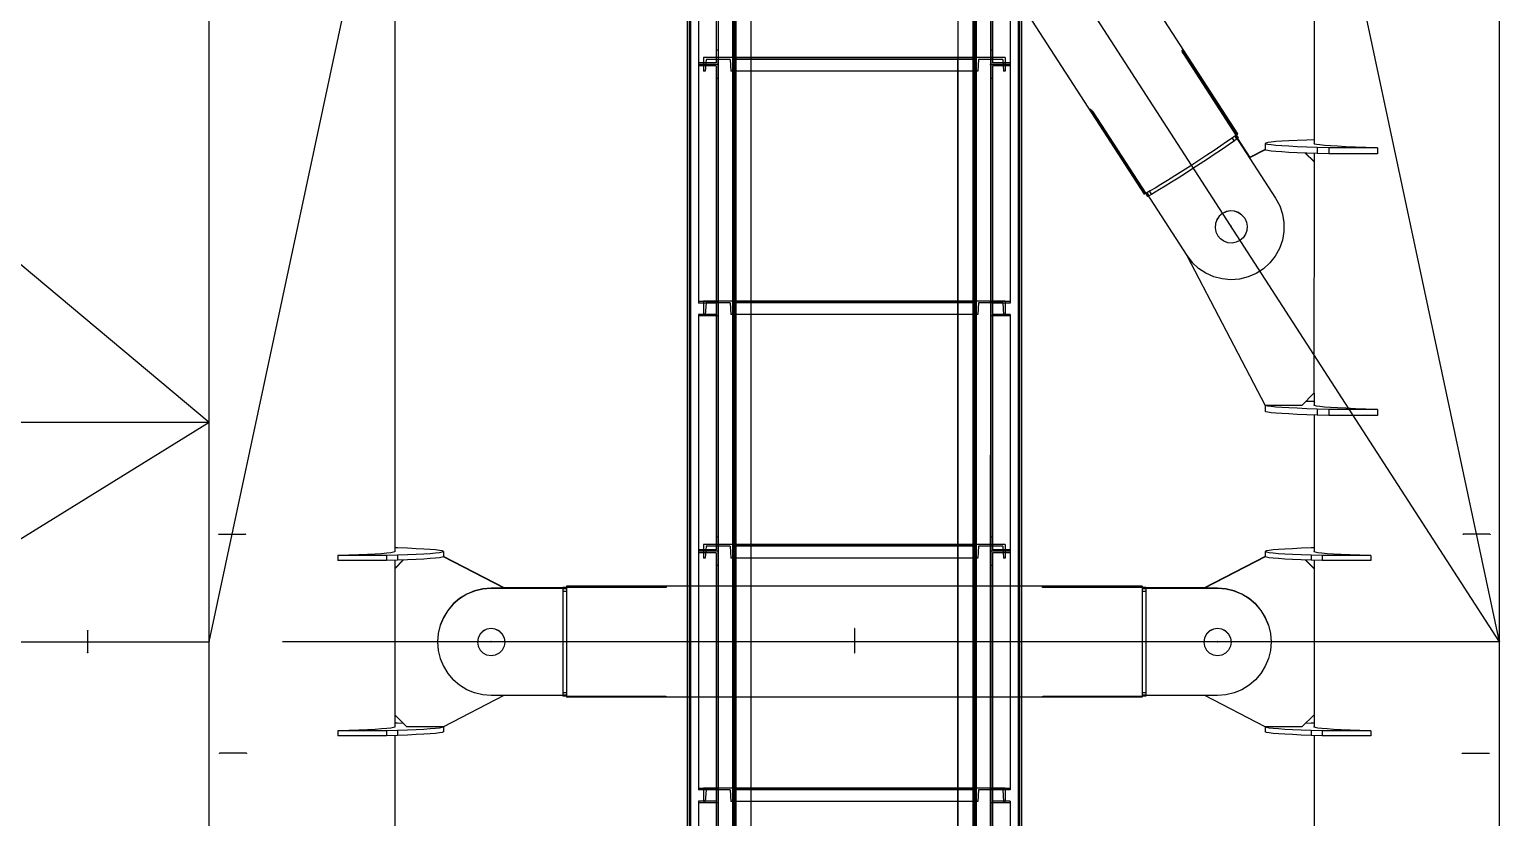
# Model space of a CAD drawing. Header units: millimetres. Extents: x 150209.93 to 150215.05, y 136675.65 to 136679.93.
# Drawn here: x 150211.2815 to 150211.4023, y 136677.4523 to 136677.5171 of the extents above; entities that cross this region are included whole.
import ezdxf

# ---------------------------------------------------------------- set-up
doc = ezdxf.new("R2010")
doc.units = ezdxf.units.MM
doc.header["$LTSCALE"] = 0.25
for name, pattern in [('CENTER', [50.8, 31.75, -6.35, 6.35, -6.35]), ('XKITLINE00', [0]), ('XKITLINE02', [4, 2, -2]), ('XKITLINE03', [6, 3, -1, 1, -1])]:
    doc.linetypes.add(name, pattern=pattern)

# ---------------------------------------------------------------- blocks, each defined once
blk = doc.blocks.new('çatıı')
at = {"color": 8, "linetype": 'CENTER'}
for p, q in [((11840, 8951.04), (11840, 10620.27)), ((12370, 8951.04), (12370, 10620.27)), ((12370, 9180.27), (11840, 10000.27)), ((11840, 9180.27), (12013.55, 9993.5)), ((12370, 9180.27), (12196.44, 9993.5)), ((11840, 9270.27), (11006.79, 9967.95)), ((12259.8, 9350.61), (12259.8, 9350.94)), ((11840, 9270.27), (10454.1, 9270.27)), ((11840, 9270.27), (11549.01, 9090.27)), ((11843.93, 9224.38), (11854.89, 9224.39)), ((12366.06, 9224.38), (12355.1, 9224.39)), ((12105, 9185.67), (12105, 9175.67)), ((11603.46, 9180.27), (11840, 9180.27)), ((11790.1, 9175.77), (11790.1, 9184.77)), ((12015, 8360.27), (11840, 9180.27)), ((11840, 8360.27), (12370, 9180.27)), ((12370, 9180.27), (11840, 9180.27)), ((11955.8, 9180.14), (11955.8, 9180.41)), ((12195, 8360.27), (12370, 9180.27)), ((12254.2, 9180.41), (12254.2, 9180.14)), ((11855.26, 9134.44), (11844.3, 9134.42)), ((12354.73, 9134.44), (12365.69, 9134.42))]:
    blk.add_line(p, q, dxfattribs=at)
at = {"color": 8, "linetype": 'XKITLINE00'}
for p, q in [((12293.8, 9961.74), (12293.8, 9384.79)), ((11985.99, 9816.48), (12262.38, 9388.86)), ((11916.2, 9794.14), (11916.2, 9217.15)), ((11947.61, 9791.69), (12224, 9364.07)), ((12239.59, 9423.22), (12239.54, 9423.12)), ((12239.54, 9423.12), (12239.54, 9422.95)), ((12239.54, 9422.95), (12239.59, 9422.72)), ((12239.67, 9423.23), (12239.59, 9423.22)), ((12239.59, 9422.72), (12239.69, 9422.44)), ((12239.78, 9423.14), (12239.68, 9423.23)), ((12239.69, 9422.44), (12239.84, 9422.15)), ((12239.78, 9423.14), (12239.92, 9422.99)), ((12240.27, 9422.51), (12239.81, 9422.21)), ((12239.84, 9422.15), (12240.02, 9421.85)), ((12239.92, 9422.99), (12240.08, 9422.77)), ((12240.46, 9422.22), (12239.98, 9421.9)), ((12240.02, 9421.85), (12261.72, 9388.26)), ((12240.08, 9422.77), (12240.27, 9422.51)), ((12240.27, 9422.51), (12240.46, 9422.22)), ((12240.46, 9422.22), (12262.17, 9388.63)), ((12201.91, 9398.89), (12201.87, 9398.82)), ((12201.87, 9398.81), (12201.92, 9398.7)), ((12202.02, 9398.89), (12201.91, 9398.89)), ((12201.92, 9398.7), (12202.02, 9398.51)), ((12202.16, 9398.81), (12202.02, 9398.89)), ((12202.02, 9398.51), (12202.15, 9398.27)), ((12202.15, 9398.27), (12202.32, 9398)), ((12202.34, 9398.67), (12202.16, 9398.81)), ((12202.71, 9398.25), (12202.32, 9398)), ((12202.32, 9398), (12202.5, 9397.7)), ((12202.34, 9398.67), (12202.54, 9398.46)), ((12202.91, 9397.97), (12202.5, 9397.7)), ((12202.5, 9397.7), (12224.21, 9364.12)), ((12202.54, 9398.46), (12202.75, 9398.2)), ((12202.75, 9398.2), (12202.95, 9397.91)), ((12202.95, 9397.91), (12224.66, 9364.33)), ((12257.89, 9385.51), (12255.53, 9383.9)), ((12259.52, 9384.86), (12257.63, 9383.55)), ((12259.81, 9386.85), (12257.89, 9385.51)), ((12260.99, 9385.9), (12259.52, 9384.86)), ((12261.23, 9387.87), (12259.81, 9386.85)), ((12260.2, 9387.13), (12260.99, 9385.9)), ((12262, 9386.66), (12260.99, 9385.9)), ((12261.22, 9387.87), (12262, 9386.66)), ((12261.72, 9388.26), (12261.23, 9387.87)), ((12261.44, 9388.04), (12278.02, 9362.38)), ((12261.47, 9388.06), (12278.02, 9362.45)), ((12261.67, 9388.22), (12262.45, 9387.03)), ((12262.17, 9388.63), (12261.69, 9388.32)), ((12261.78, 9388.38), (12262.57, 9387.15)), ((12261.84, 9388.42), (12262.61, 9387.22)), ((12262.38, 9388.86), (12262.17, 9388.63)), ((12262.45, 9387.03), (12262.23, 9386.89)), ((12262.31, 9386.94), (12267.38, 9379.1)), ((12262.35, 9386.96), (12267.41, 9379.12)), ((12262.57, 9387.15), (12262.45, 9387.03)), ((12262.61, 9387.22), (12262.57, 9387.15)), ((12273.97, 9385.05), (12273.7, 9384.86)), ((12273.7, 9384.86), (12273.7, 9382.36)), ((12273.97, 9384.66), (12273.7, 9384.86)), ((12274.8, 9385.25), (12273.97, 9385.05)), ((12274.8, 9384.47), (12273.97, 9384.66)), ((12276.18, 9385.44), (12274.8, 9385.25)), ((12276.18, 9384.27), (12274.8, 9384.47)), ((12278.1, 9385.63), (12276.18, 9385.44)), ((12278.1, 9384.09), (12276.18, 9384.27)), ((12280.54, 9385.81), (12278.1, 9385.63)), ((12283.48, 9385.99), (12280.54, 9385.81)), ((12286.91, 9386.15), (12283.48, 9385.99)), ((12290.8, 9386.31), (12286.91, 9386.15)), ((12293.8, 9386.41), (12290.8, 9386.31)), ((12293.8, 9384.93), (12293.7, 9384.86)), ((12293.97, 9384.66), (12293.7, 9384.86)), ((12294.8, 9384.47), (12293.97, 9384.66)), ((12296.18, 9384.27), (12294.8, 9384.47)), ((12298.1, 9384.09), (12296.18, 9384.27)), ((12249.75, 9380.05), (12246.52, 9377.94)), ((12250.01, 9378.45), (12247.05, 9376.51)), ((12252.79, 9382.06), (12249.75, 9380.05)), ((12252.81, 9380.3), (12250.01, 9378.45)), ((12255.53, 9383.9), (12252.79, 9382.06)), ((12255.38, 9382.02), (12252.81, 9380.3)), ((12257.63, 9383.55), (12255.38, 9382.02)), ((12273.7, 9382.38), (12267.29, 9379.06)), ((12273.8, 9382.28), (12267.37, 9378.95)), ((12273.8, 9382.29), (12273.7, 9382.36)), ((12273.8, 9382.29), (12273.8, 9382.28)), ((12273.8, 9382.28), (12273.8, 9382.28)), ((12273.97, 9382.16), (12273.8, 9382.28)), ((12274.8, 9381.97), (12273.97, 9382.16)), ((12276.18, 9381.77), (12274.8, 9381.97)), ((12278.1, 9381.59), (12276.18, 9381.77)), ((12280.54, 9383.9), (12278.1, 9384.09)), ((12280.54, 9381.41), (12278.1, 9381.59)), ((12283.48, 9383.73), (12280.54, 9383.9)), ((12283.48, 9381.23), (12280.54, 9381.41)), ((12286.91, 9383.56), (12283.48, 9383.73)), ((12286.91, 9381.06), (12283.48, 9381.23)), ((12290.8, 9383.4), (12286.91, 9383.56)), ((12290.8, 9380.91), (12286.91, 9381.06)), ((12293.8, 9377.28), (12290.15, 9380.93)), ((12293.8, 9377.44), (12290.3, 9380.93)), ((12295.12, 9383.26), (12290.8, 9383.4)), ((12295.12, 9380.76), (12290.8, 9380.91)), ((12293.8, 9380.8), (12293.8, 9377.36)), ((12295.12, 9383.26), (12295.12, 9380.76)), ((12299.84, 9383.12), (12295.12, 9383.26)), ((12299.84, 9380.62), (12295.12, 9380.76)), ((12300.54, 9383.9), (12298.1, 9384.09)), ((12299.84, 9383.12), (12299.84, 9380.62)), ((12319.84, 9383.12), (12299.84, 9383.12)), ((12319.84, 9380.62), (12299.84, 9380.62)), ((12303.48, 9383.73), (12300.54, 9383.9)), ((12306.91, 9383.56), (12303.48, 9383.73)), ((12310.8, 9383.4), (12306.91, 9383.56)), ((12315.12, 9383.26), (12310.8, 9383.4)), ((12319.84, 9383.12), (12315.12, 9383.26)), ((12319.84, 9383.12), (12319.84, 9380.62)), ((12239.86, 9373.63), (12236.63, 9371.58)), ((12240.96, 9372.58), (12238, 9370.69)), ((12243.19, 9375.77), (12239.86, 9373.63)), ((12244, 9374.54), (12240.96, 9372.58)), ((12246.52, 9377.94), (12243.19, 9375.77)), ((12247.05, 9376.51), (12244, 9374.54)), ((12293.8, 9377.28), (12293.79, 9282.33)), ((12293.8, 9377.36), (12293.8, 9377.28)), ((12228.49, 9366.53), (12226.57, 9365.39)), ((12230.85, 9367.97), (12228.49, 9366.53)), ((12232.63, 9367.33), (12230.38, 9365.95)), ((12233.59, 9369.67), (12230.85, 9367.97)), ((12235.2, 9368.93), (12232.63, 9367.33)), ((12236.63, 9371.58), (12233.59, 9369.67)), ((12238, 9370.69), (12235.2, 9368.93)), ((12224.21, 9364.12), (12224, 9364.07)), ((12224.62, 9364.38), (12224.21, 9364.12)), ((12225.15, 9364.58), (12224.66, 9364.33)), ((12224.66, 9364.33), (12225.4, 9363.19)), ((12224.68, 9364.34), (12225.44, 9363.17)), ((12224.79, 9364.4), (12225.56, 9363.21)), ((12224.98, 9364.49), (12241.57, 9338.84)), ((12226.57, 9365.39), (12225.15, 9364.58)), ((12225.22, 9364.62), (12226, 9363.41)), ((12225.44, 9363.17), (12225.4, 9363.19)), ((12225.56, 9363.21), (12225.44, 9363.17)), ((12225.74, 9363.32), (12225.56, 9363.21)), ((12227.02, 9363.96), (12226, 9363.41)), ((12226.22, 9365.19), (12227.02, 9363.96)), ((12228.49, 9364.82), (12227.02, 9363.96)), ((12230.38, 9365.95), (12228.49, 9364.82)), ((12278.02, 9362.45), (12278.02, 9362.38)), ((12278.02, 9362.45), (12279.71, 9359.29)), ((12278.02, 9362.38), (12279.71, 9359.22)), ((12254.9, 9355.03), (12253.92, 9353.62)), ((12254.9, 9355.01), (12253.92, 9353.59)), ((12256.21, 9356.15), (12254.9, 9355.03)), ((12256.21, 9356.12), (12254.9, 9355.01)), ((12257.77, 9356.89), (12256.21, 9356.15)), ((12257.77, 9356.86), (12256.21, 9356.12)), ((12256.21, 9356.15), (12256.21, 9356.12)), ((12259.47, 9357.2), (12257.77, 9356.89)), ((12259.47, 9357.17), (12257.77, 9356.86)), ((12261.18, 9357.06), (12259.47, 9357.2)), ((12261.18, 9357.03), (12259.47, 9357.17)), ((12262.81, 9356.48), (12261.18, 9357.06)), ((12262.81, 9356.45), (12261.18, 9357.03)), ((12264.22, 9355.5), (12262.81, 9356.48)), ((12264.22, 9355.47), (12262.81, 9356.45)), ((12264.22, 9355.5), (12265.34, 9354.19)), ((12264.22, 9355.47), (12265.34, 9354.16)), ((12265.34, 9354.19), (12265.34, 9354.16)), ((12265.34, 9354.19), (12266.08, 9352.63)), ((12265.34, 9354.16), (12266.08, 9352.61)), ((12279.71, 9359.29), (12279.71, 9359.22)), ((12279.71, 9359.29), (12280.86, 9355.9)), ((12279.71, 9359.22), (12280.86, 9355.82)), ((12280.86, 9355.9), (12281.43, 9352.36)), ((12280.86, 9355.82), (12281.43, 9352.29)), ((12253.34, 9351.97), (12253.2, 9350.25)), ((12253.2, 9350.25), (12253.51, 9348.56)), ((12253.92, 9353.59), (12253.34, 9351.97)), ((12253.51, 9348.56), (12254.25, 9347)), ((12266.25, 9349.2), (12265.67, 9347.57)), ((12266.08, 9352.61), (12266.39, 9350.91)), ((12266.39, 9350.91), (12266.25, 9349.2)), ((12281.41, 9348.7), (12280.8, 9345.17)), ((12281.43, 9352.29), (12281.41, 9348.7)), ((12254.25, 9347), (12255.37, 9345.69)), ((12256.79, 9344.71), (12255.37, 9345.69)), ((12258.41, 9344.13), (12256.79, 9344.71)), ((12260.13, 9343.99), (12258.41, 9344.13)), ((12261.82, 9344.3), (12260.13, 9343.99)), ((12263.38, 9345.04), (12261.82, 9344.3)), ((12264.69, 9346.16), (12263.38, 9345.04)), ((12265.67, 9347.57), (12264.69, 9346.16)), ((12280.8, 9345.17), (12279.62, 9341.79)), ((12241.57, 9338.84), (12243.76, 9336)), ((12241.75, 9338.61), (12273.79, 9277.33)), ((12246.38, 9333.56), (12243.76, 9336)), ((12277.9, 9338.65), (12275.69, 9335.83)), ((12279.62, 9341.79), (12277.9, 9338.65)), ((12249.37, 9331.58), (12246.38, 9333.56)), ((12252.64, 9330.13), (12249.37, 9331.58)), ((12256.11, 9329.23), (12252.64, 9330.13)), ((12266.74, 9330.06), (12263.26, 9329.19)), ((12270.03, 9331.48), (12266.74, 9330.06)), ((12273.04, 9333.42), (12270.03, 9331.48)), ((12275.69, 9335.83), (12273.04, 9333.42)), ((12259.68, 9328.92), (12256.11, 9329.23)), ((12263.26, 9329.19), (12259.68, 9328.92)), ((12293.79, 9282.33), (12288.79, 9277.33)), ((12293.8, 9282.33), (12293.8, 9277.33)), ((12273.74, 9277.44), (12273.69, 9277.41)), ((12273.69, 9277.41), (12273.69, 9274.91)), ((12273.79, 9277.34), (12273.69, 9277.41)), ((12288.79, 9277.33), (12273.79, 9277.33)), ((12273.97, 9277.21), (12273.8, 9277.33)), ((12274.8, 9277.01), (12273.97, 9277.21)), ((12276.18, 9276.82), (12274.8, 9277.01)), ((12278.1, 9276.64), (12276.18, 9276.82)), ((12280.54, 9276.45), (12278.1, 9276.64)), ((12283.48, 9276.28), (12280.54, 9276.45)), ((12286.91, 9276.11), (12283.48, 9276.28)), ((12290.8, 9275.95), (12286.91, 9276.11)), ((12290.8, 9278.86), (12290.3, 9278.84)), ((12293.8, 9278.96), (12290.8, 9278.86)), ((12295.12, 9275.81), (12290.8, 9275.95)), ((12293.8, 9277.48), (12293.69, 9277.41)), ((12293.97, 9277.21), (12293.69, 9277.41)), ((12294.8, 9277.01), (12293.97, 9277.21)), ((12296.18, 9276.82), (12294.8, 9277.01)), ((12295.12, 9275.81), (12295.12, 9273.31)), ((12299.84, 9275.67), (12295.12, 9275.81)), ((12298.1, 9276.63), (12296.18, 9276.82)), ((12300.54, 9276.45), (12298.1, 9276.63)), ((12299.84, 9275.67), (12299.84, 9273.17)), ((12319.84, 9275.67), (12299.84, 9275.67)), ((12303.48, 9276.28), (12300.54, 9276.45)), ((12306.91, 9276.11), (12303.48, 9276.28)), ((12310.8, 9275.95), (12306.91, 9276.11)), ((12315.12, 9275.81), (12310.8, 9275.95)), ((12319.84, 9275.67), (12315.12, 9275.81)), ((12319.84, 9275.67), (12319.84, 9273.17)), ((12273.97, 9274.71), (12273.69, 9274.91)), ((12274.8, 9274.52), (12273.97, 9274.71)), ((12276.18, 9274.32), (12274.8, 9274.52)), ((12278.1, 9274.14), (12276.18, 9274.32)), ((12280.54, 9273.95), (12278.1, 9274.14)), ((12283.48, 9273.78), (12280.54, 9273.95)), ((12286.91, 9273.61), (12283.48, 9273.78)), ((12290.8, 9273.45), (12286.91, 9273.61)), ((12295.12, 9273.31), (12290.8, 9273.45)), ((12293.8, 9273.35), (12293.8, 9217.15)), ((12299.84, 9273.17), (12295.12, 9273.31)), ((12319.84, 9273.17), (12299.84, 9273.17)), ((11897.34, 9215.74), (11892.88, 9215.6)), ((11912.88, 9215.6), (11892.88, 9215.6)), ((11892.88, 9215.6), (11892.88, 9213.6)), ((11901.4, 9215.89), (11897.34, 9215.74)), ((11905.01, 9216.05), (11901.4, 9215.89)), ((11908.16, 9216.22), (11905.01, 9216.05)), ((11910.81, 9216.4), (11908.16, 9216.22)), ((11912.96, 9216.58), (11910.81, 9216.4)), ((11917.34, 9215.74), (11912.88, 9215.6)), ((11912.88, 9215.6), (11912.88, 9213.6)), ((11914.59, 9216.77), (11912.96, 9216.58)), ((11915.68, 9216.97), (11914.59, 9216.77)), ((11916.23, 9217.16), (11915.68, 9216.97)), ((11917.34, 9218.78), (11916.2, 9218.81)), ((11916.23, 9217.36), (11916.2, 9217.37)), ((11916.23, 9217.36), (11916.23, 9217.16)), ((11921.4, 9218.62), (11917.34, 9218.78)), ((11921.4, 9215.89), (11917.34, 9215.74)), ((11917.34, 9215.74), (11917.34, 9213.74)), ((11925.01, 9218.46), (11921.4, 9218.62)), ((11925.01, 9216.05), (11921.4, 9215.89)), ((11928.16, 9218.29), (11925.01, 9218.46)), ((11928.16, 9216.22), (11925.01, 9216.05)), ((11930.81, 9218.11), (11928.16, 9218.29)), ((11930.81, 9216.4), (11928.16, 9216.22)), ((11932.96, 9217.93), (11930.81, 9218.11)), ((11932.96, 9216.58), (11930.81, 9216.4)), ((11934.59, 9217.74), (11932.96, 9217.93)), ((11934.59, 9216.77), (11932.96, 9216.58)), ((11935.68, 9217.55), (11934.59, 9217.74)), ((11935.68, 9216.97), (11934.59, 9216.77)), ((11936.23, 9217.36), (11935.68, 9217.55)), ((11936.23, 9217.16), (11935.68, 9216.97)), ((11936.23, 9217.36), (11936.23, 9215.16)), ((11961.44, 9202.19), (11936.23, 9215.3)), ((11961.18, 9202.2), (11936.23, 9215.18)), ((12273.76, 9215.3), (12248.55, 9202.19)), ((12273.76, 9215.18), (12248.81, 9202.2)), ((12274.31, 9217.55), (12273.76, 9217.36)), ((12273.76, 9217.36), (12273.76, 9215.16)), ((12274.31, 9216.97), (12273.76, 9217.16)), ((12275.4, 9217.74), (12274.31, 9217.55)), ((12275.4, 9216.77), (12274.31, 9216.97)), ((12277.03, 9217.93), (12275.4, 9217.74)), ((12277.03, 9216.58), (12275.4, 9216.77)), ((12279.18, 9218.11), (12277.03, 9217.93)), ((12279.18, 9216.4), (12277.03, 9216.58)), ((12281.83, 9218.29), (12279.18, 9218.11)), ((12281.83, 9216.22), (12279.18, 9216.4)), ((12284.98, 9218.46), (12281.83, 9218.29)), ((12284.98, 9216.05), (12281.83, 9216.22)), ((12288.59, 9218.62), (12284.98, 9218.46)), ((12288.59, 9215.89), (12284.98, 9216.05)), ((12292.65, 9218.78), (12288.59, 9218.62)), ((12292.65, 9215.74), (12288.59, 9215.89)), ((12293.8, 9218.81), (12292.65, 9218.78)), ((12297.11, 9215.6), (12292.65, 9215.74)), ((12292.65, 9215.74), (12292.65, 9213.74)), ((12293.8, 9217.37), (12293.76, 9217.36)), ((12293.76, 9217.36), (12293.76, 9217.16)), ((12294.31, 9216.97), (12293.76, 9217.16)), ((12295.4, 9216.77), (12294.31, 9216.97)), ((12297.03, 9216.58), (12295.4, 9216.77)), ((12299.18, 9216.4), (12297.03, 9216.58)), ((12317.11, 9215.6), (12297.11, 9215.6)), ((12297.11, 9215.6), (12297.11, 9213.6)), ((12301.83, 9216.22), (12299.18, 9216.4)), ((12304.98, 9216.05), (12301.83, 9216.22)), ((12308.59, 9215.89), (12304.98, 9216.05)), ((12312.65, 9215.74), (12308.59, 9215.89)), ((12317.11, 9215.6), (12312.65, 9215.74)), ((12317.11, 9215.6), (12317.11, 9213.6)), ((11912.88, 9213.6), (11892.88, 9213.6)), ((11917.34, 9213.74), (11912.88, 9213.6)), ((11919.7, 9213.83), (11916.2, 9210.32)), ((11919.83, 9213.83), (11916.2, 9210.2)), ((11916.2, 9213.7), (11916.2, 9210.26)), ((11916.2, 9210.26), (11916.2, 9210.2)), ((11916.2, 9210.2), (11916.2, 9150.23)), ((11921.4, 9213.89), (11917.34, 9213.74)), ((11925.01, 9214.05), (11921.4, 9213.89)), ((11928.16, 9214.22), (11925.01, 9214.05)), ((11930.81, 9214.4), (11928.16, 9214.22)), ((11932.96, 9214.59), (11930.81, 9214.4)), ((11934.59, 9214.77), (11932.96, 9214.59)), ((11935.68, 9214.97), (11934.59, 9214.77)), ((11936.23, 9215.16), (11935.68, 9214.97)), ((12274.31, 9214.97), (12273.76, 9215.16)), ((12275.4, 9214.77), (12274.31, 9214.97)), ((12277.03, 9214.59), (12275.4, 9214.77)), ((12279.18, 9214.4), (12277.03, 9214.59)), ((12281.83, 9214.22), (12279.18, 9214.4)), ((12284.98, 9214.05), (12281.83, 9214.22)), ((12288.59, 9213.89), (12284.98, 9214.05)), ((12292.65, 9213.74), (12288.59, 9213.89)), ((12293.8, 9210.2), (12290.16, 9213.83)), ((12293.8, 9210.32), (12290.29, 9213.83)), ((12297.11, 9213.6), (12292.65, 9213.74)), ((12293.8, 9213.7), (12293.8, 9210.26)), ((12293.8, 9210.26), (12293.8, 9210.2)), ((12293.8, 9210.2), (12293.8, 9150.23)), ((12317.11, 9213.6), (12297.11, 9213.6)), ((11986.8, 9203.11), (11986.8, 9201.5)), ((12223.2, 9203.11), (11986.8, 9203.11)), ((12223.2, 9203.11), (12223.2, 9201.5)), ((11942.86, 9197.99), (11940.24, 9195.75)), ((11942.86, 9197.93), (11940.24, 9195.69)), ((11945.81, 9199.79), (11942.86, 9197.99)), ((11945.81, 9199.73), (11942.86, 9197.93)), ((11949, 9201.11), (11945.81, 9199.79)), ((11949, 9201.05), (11945.81, 9199.73)), ((11952.35, 9201.92), (11949, 9201.11)), ((11952.35, 9201.86), (11949, 9201.05)), ((11955.8, 9202.19), (11952.35, 9201.92)), ((11955.8, 9202.13), (11952.35, 9201.86)), ((11952.35, 9201.92), (11952.35, 9201.86)), ((11986.8, 9202.19), (11955.8, 9202.19)), ((11955.8, 9202.19), (11955.8, 9202.13)), ((11986.8, 9202.13), (11955.8, 9202.13)), ((11985.3, 9202.4), (11961.03, 9202.4)), ((11985.3, 9202.34), (11961.15, 9202.34)), ((11985.3, 9202.61), (11985.3, 9202.19)), ((11986.8, 9202.55), (11985.3, 9202.55)), ((11986.8, 9202.41), (11985.3, 9202.41)), ((11985.3, 9202), (11985.3, 9199.23)), ((11986.8, 9202), (11985.3, 9202)), ((11986.8, 9200.88), (11985.3, 9200.88)), ((11985.3, 9199.23), (11985.3, 9158.28)), ((12026.8, 9202.83), (11986.8, 9202.83)), ((12026.8, 9202.46), (11986.8, 9202.46)), ((11986.8, 9201.5), (11986.8, 9157.44)), ((12026.8, 9202.83), (12026.8, 9202.46)), ((12027.11, 9202.83), (12026.8, 9202.83)), ((12027.11, 9202.47), (12026.8, 9202.46)), ((12027.11, 9202.83), (12027.11, 9202.47)), ((12027.39, 9202.81), (12027.11, 9202.83)), ((12027.39, 9202.51), (12027.11, 9202.47)), ((12027.63, 9202.79), (12027.39, 9202.81)), ((12027.63, 9202.57), (12027.39, 9202.51)), ((12027.8, 9202.76), (12027.63, 9202.79)), ((12027.8, 9202.65), (12027.63, 9202.57)), ((12027.88, 9202.72), (12027.8, 9202.76)), ((12027.88, 9202.68), (12027.8, 9202.65)), ((12027.88, 9202.72), (12027.88, 9202.68)), ((12182.19, 9202.76), (12182.11, 9202.72)), ((12182.11, 9202.72), (12182.11, 9202.68)), ((12182.19, 9202.65), (12182.11, 9202.68)), ((12182.36, 9202.79), (12182.19, 9202.76)), ((12182.36, 9202.57), (12182.19, 9202.65)), ((12182.6, 9202.81), (12182.36, 9202.79)), ((12182.6, 9202.51), (12182.36, 9202.57)), ((12182.89, 9202.83), (12182.6, 9202.81)), ((12182.89, 9202.47), (12182.6, 9202.51)), ((12182.89, 9202.83), (12182.89, 9202.47)), ((12183.2, 9202.83), (12182.89, 9202.83)), ((12183.2, 9202.46), (12182.89, 9202.47)), ((12183.2, 9202.83), (12183.2, 9202.46)), ((12223.2, 9202.83), (12183.2, 9202.83)), ((12223.2, 9202.46), (12183.2, 9202.46)), ((12224.7, 9202.55), (12223.2, 9202.55)), ((12224.7, 9202.41), (12223.2, 9202.41)), ((12254.2, 9202.19), (12223.2, 9202.19)), ((12254.2, 9202.13), (12223.2, 9202.13)), ((12224.7, 9202), (12223.2, 9202)), ((12223.2, 9201.5), (12223.2, 9158.58)), ((12224.7, 9200.88), (12223.2, 9200.88)), ((12224.7, 9202.61), (12224.7, 9202.19)), ((12248.96, 9202.4), (12224.7, 9202.4)), ((12248.84, 9202.34), (12224.7, 9202.34)), ((12224.7, 9202), (12224.7, 9199.23)), ((12224.7, 9199.23), (12224.7, 9158.28)), ((12254.2, 9202.19), (12254.2, 9202.13)), ((12257.64, 9201.92), (12254.2, 9202.19)), ((12257.64, 9201.86), (12254.2, 9202.13)), ((12257.64, 9201.92), (12257.64, 9201.86)), ((12260.99, 9201.11), (12257.64, 9201.92)), ((12260.99, 9201.05), (12257.64, 9201.86)), ((12264.18, 9199.79), (12260.99, 9201.11)), ((12264.18, 9199.73), (12260.99, 9201.05)), ((12267.13, 9197.99), (12264.18, 9199.79)), ((12267.13, 9197.93), (12264.18, 9199.73)), ((12269.75, 9195.75), (12267.13, 9197.99)), ((12269.75, 9195.69), (12267.13, 9197.93)), ((11938, 9193.12), (11936.19, 9190.18)), ((11938, 9193.06), (11936.19, 9190.12)), ((11940.24, 9195.75), (11938, 9193.12)), ((11940.24, 9195.69), (11938, 9193.06)), ((12269.75, 9195.75), (12271.99, 9193.12)), ((12269.75, 9195.69), (12271.99, 9193.06)), ((12271.99, 9193.12), (12273.8, 9190.18)), ((12271.99, 9193.06), (12273.8, 9190.12)), ((11934.87, 9186.99), (11934.07, 9183.64)), ((11934.87, 9186.93), (11934.07, 9183.58)), ((11936.19, 9190.18), (11934.87, 9186.99)), ((11936.19, 9190.12), (11934.87, 9186.93)), ((11954.06, 9185.46), (11952.5, 9184.67)), ((11954.06, 9185.44), (11952.5, 9184.64)), ((11955.8, 9185.74), (11954.06, 9185.46)), ((11955.8, 9185.71), (11954.06, 9185.44)), ((11955.8, 9185.74), (11955.8, 9185.71)), ((11957.53, 9185.46), (11955.8, 9185.74)), ((11957.53, 9185.44), (11955.8, 9185.71)), ((11959.09, 9184.67), (11957.53, 9185.46)), ((11959.09, 9184.64), (11957.53, 9185.44)), ((12252.46, 9185.46), (12250.9, 9184.67)), ((12252.46, 9185.44), (12250.9, 9184.64)), ((12252.46, 9185.44), (12250.9, 9184.64)), ((12252.46, 9185.41), (12250.9, 9184.62)), ((12254.2, 9185.74), (12252.46, 9185.46)), ((12254.2, 9185.71), (12252.46, 9185.44)), ((12254.2, 9185.71), (12252.46, 9185.44)), ((12254.2, 9185.69), (12252.46, 9185.41)), ((12254.2, 9185.74), (12254.2, 9185.71)), ((12255.93, 9185.46), (12254.2, 9185.74)), ((12255.93, 9185.44), (12254.2, 9185.71)), ((12254.2, 9185.71), (12254.2, 9185.69)), ((12255.93, 9185.44), (12254.2, 9185.71)), ((12255.93, 9185.41), (12254.2, 9185.69)), ((12257.49, 9184.67), (12255.93, 9185.46)), ((12257.49, 9184.64), (12255.93, 9185.44)), ((12257.49, 9184.64), (12255.93, 9185.44)), ((12257.49, 9184.62), (12255.93, 9185.41)), ((12273.8, 9190.18), (12275.12, 9186.99)), ((12273.8, 9190.12), (12275.12, 9186.93)), ((12275.12, 9186.99), (12275.92, 9183.64)), ((12275.12, 9186.93), (12275.92, 9183.58)), ((11934.07, 9183.58), (11933.8, 9180.14)), ((11933.8, 9180.14), (11934.07, 9176.7)), ((11950.47, 9181.84), (11950.2, 9180.11)), ((11950.2, 9180.11), (11950.47, 9178.39)), ((11951.26, 9183.43), (11950.47, 9181.87)), ((11951.26, 9183.4), (11950.47, 9181.84)), ((11952.5, 9184.67), (11951.26, 9183.43)), ((11952.5, 9184.64), (11951.26, 9183.4)), ((11960.33, 9183.43), (11959.09, 9184.67)), ((11960.33, 9183.4), (11959.09, 9184.64)), ((11960.33, 9183.43), (11961.12, 9181.87)), ((11960.33, 9183.4), (11961.12, 9181.84)), ((11961.12, 9181.84), (11961.4, 9180.11)), ((11961.4, 9180.11), (11961.12, 9178.39)), ((12248.87, 9181.82), (12248.6, 9180.09)), ((12248.6, 9180.09), (12248.87, 9178.36)), ((12249.66, 9183.43), (12248.87, 9181.87)), ((12249.66, 9183.4), (12248.87, 9181.84)), ((12249.66, 9183.4), (12248.87, 9181.84)), ((12249.66, 9183.38), (12248.87, 9181.82)), ((12250.9, 9184.67), (12249.66, 9183.43)), ((12250.9, 9184.64), (12249.66, 9183.4)), ((12250.9, 9184.64), (12249.66, 9183.4)), ((12250.9, 9184.62), (12249.66, 9183.38)), ((12258.73, 9183.43), (12257.49, 9184.67)), ((12258.73, 9183.4), (12257.49, 9184.64)), ((12258.73, 9183.4), (12257.49, 9184.64)), ((12258.73, 9183.38), (12257.49, 9184.62)), ((12258.73, 9183.43), (12259.52, 9181.87)), ((12258.73, 9183.4), (12259.52, 9181.84)), ((12258.73, 9183.4), (12259.52, 9181.84)), ((12258.73, 9183.38), (12259.52, 9181.82)), ((12259.52, 9181.82), (12259.8, 9180.09)), ((12259.8, 9180.09), (12259.52, 9178.36)), ((12275.92, 9183.58), (12276.2, 9180.14)), ((12276.2, 9180.14), (12275.92, 9176.7)), ((11934.07, 9176.7), (11934.87, 9173.34)), ((11934.87, 9173.34), (11936.19, 9170.16)), ((11950.47, 9178.39), (11951.26, 9176.82)), ((11952.5, 9175.59), (11951.26, 9176.82)), ((11954.06, 9174.79), (11952.5, 9175.59)), ((11955.8, 9174.52), (11954.06, 9174.79)), ((11957.53, 9174.79), (11955.8, 9174.52)), ((11959.09, 9175.59), (11957.53, 9174.79)), ((11960.33, 9176.82), (11959.09, 9175.59)), ((11961.12, 9178.39), (11960.33, 9176.82)), ((12248.87, 9178.36), (12249.66, 9176.8)), ((12250.9, 9175.56), (12249.66, 9176.8)), ((12252.46, 9174.77), (12250.9, 9175.56)), ((12254.2, 9174.49), (12252.46, 9174.77)), ((12255.93, 9174.77), (12254.2, 9174.49)), ((12257.49, 9175.56), (12255.93, 9174.77)), ((12258.73, 9176.8), (12257.49, 9175.56)), ((12259.52, 9178.36), (12258.73, 9176.8)), ((12275.12, 9173.34), (12273.8, 9170.16)), ((12275.92, 9176.7), (12275.12, 9173.34)), ((11936.19, 9170.16), (11938, 9167.21)), ((11938, 9167.21), (11940.24, 9164.59)), ((12271.99, 9167.21), (12269.75, 9164.59)), ((12273.8, 9170.16), (12271.99, 9167.21)), ((11942.86, 9162.35), (11940.24, 9164.59)), ((11945.81, 9160.55), (11942.86, 9162.35)), ((12267.13, 9162.35), (12264.18, 9160.55)), ((12269.75, 9164.59), (12267.13, 9162.35)), ((11961.03, 9158.15), (11936.2, 9145.23)), ((11949, 9159.23), (11945.81, 9160.55)), ((11952.35, 9158.42), (11949, 9159.23)), ((11955.8, 9158.15), (11952.35, 9158.42)), ((11986.8, 9158.15), (11955.8, 9158.15)), ((11986.8, 9159.19), (11985.3, 9159.19)), ((11986.8, 9158.28), (11985.3, 9158.28)), ((11985.3, 9158.15), (11985.3, 9157.93)), ((11986.8, 9157.99), (11985.3, 9157.99)), ((11986.8, 9157.93), (11985.3, 9157.93)), ((12026.8, 9157.81), (11986.8, 9157.81)), ((12026.8, 9157.57), (11986.8, 9157.57)), ((12223.2, 9157.44), (11986.8, 9157.44)), ((12026.8, 9157.81), (12026.8, 9157.57)), ((12027.11, 9157.8), (12026.8, 9157.81)), ((12027.11, 9157.58), (12026.8, 9157.57)), ((12027.11, 9157.8), (12027.11, 9157.58)), ((12027.39, 9157.77), (12027.11, 9157.8)), ((12027.39, 9157.58), (12027.11, 9157.58)), ((12027.63, 9157.72), (12027.39, 9157.77)), ((12027.63, 9157.59), (12027.39, 9157.58)), ((12027.8, 9157.66), (12027.63, 9157.72)), ((12027.8, 9157.61), (12027.63, 9157.59)), ((12027.88, 9157.63), (12027.8, 9157.61)), ((12027.88, 9157.64), (12027.88, 9157.63)), ((12182.11, 9157.64), (12182.11, 9157.63)), ((12182.19, 9157.61), (12182.11, 9157.63)), ((12182.36, 9157.72), (12182.19, 9157.66)), ((12182.36, 9157.59), (12182.19, 9157.61)), ((12182.6, 9157.77), (12182.36, 9157.72)), ((12182.6, 9157.58), (12182.36, 9157.59)), ((12182.89, 9157.8), (12182.6, 9157.77)), ((12182.89, 9157.58), (12182.6, 9157.58)), ((12183.2, 9157.81), (12182.89, 9157.8)), ((12182.89, 9157.8), (12182.89, 9157.58)), ((12183.2, 9157.57), (12182.89, 9157.58)), ((12183.2, 9157.81), (12183.2, 9157.57)), ((12223.2, 9157.81), (12183.2, 9157.81)), ((12223.2, 9157.57), (12183.2, 9157.57)), ((12224.7, 9159.19), (12223.2, 9159.19)), ((12223.2, 9158.58), (12223.2, 9157.44)), ((12224.7, 9158.28), (12223.2, 9158.28)), ((12254.2, 9158.15), (12223.2, 9158.15)), ((12224.7, 9157.99), (12223.2, 9157.99)), ((12224.7, 9157.93), (12223.2, 9157.93)), ((12224.7, 9158.15), (12224.7, 9157.99)), ((12224.7, 9157.99), (12224.7, 9157.93)), ((12273.8, 9145.23), (12248.96, 9158.15)), ((12257.64, 9158.42), (12254.2, 9158.15)), ((12260.99, 9159.23), (12257.64, 9158.42)), ((12264.18, 9160.55), (12260.99, 9159.23)), ((11916.2, 9150.23), (11916.2, 9145.18)), ((11921.2, 9145.23), (11916.2, 9150.23)), ((12293.8, 9150.23), (12288.8, 9145.23)), ((12293.8, 9150.23), (12293.8, 9145.18)), ((11897.34, 9143.77), (11892.88, 9143.63)), ((11912.88, 9143.63), (11892.88, 9143.63)), ((11892.88, 9143.63), (11892.88, 9141.63)), ((11901.4, 9143.92), (11897.34, 9143.77)), ((11905.01, 9144.09), (11901.4, 9143.92)), ((11908.16, 9144.26), (11905.01, 9144.09)), ((11910.81, 9144.43), (11908.16, 9144.26)), ((11912.96, 9144.62), (11910.81, 9144.43)), ((11917.34, 9143.77), (11912.88, 9143.63)), ((11912.88, 9143.63), (11912.88, 9141.63)), ((11914.59, 9144.81), (11912.96, 9144.62)), ((11915.68, 9145), (11914.59, 9144.81)), ((11916.23, 9145.19), (11915.68, 9145)), ((11917.34, 9146.81), (11916.2, 9146.85)), ((11916.23, 9145.39), (11916.2, 9145.4)), ((11916.23, 9145.39), (11916.23, 9145.19)), ((11919.7, 9146.72), (11917.34, 9146.81)), ((11921.4, 9143.92), (11917.34, 9143.77)), ((11917.34, 9143.77), (11917.34, 9141.77)), ((11936.2, 9145.23), (11921.2, 9145.23)), ((11925.01, 9144.09), (11921.4, 9143.92)), ((11928.16, 9144.26), (11925.01, 9144.09)), ((11930.81, 9144.43), (11928.16, 9144.26)), ((11932.96, 9144.62), (11930.81, 9144.43)), ((11934.59, 9144.81), (11932.96, 9144.62)), ((11934.59, 9142.81), (11932.96, 9142.62)), ((11935.68, 9145), (11934.59, 9144.81)), ((11935.68, 9143), (11934.59, 9142.81)), ((11936.23, 9145.19), (11935.68, 9145)), ((11936.23, 9143.19), (11935.68, 9143)), ((11936.23, 9145.25), (11936.23, 9145.19)), ((11936.23, 9145.19), (11936.23, 9143.19)), ((12273.76, 9145.25), (12273.76, 9145.19)), ((12274.31, 9145), (12273.76, 9145.19)), ((12273.76, 9145.19), (12273.76, 9143.19)), ((12274.31, 9143), (12273.76, 9143.19)), ((12288.8, 9145.23), (12273.8, 9145.23)), ((12275.4, 9144.81), (12274.31, 9145)), ((12275.4, 9142.81), (12274.31, 9143)), ((12277.03, 9144.62), (12275.4, 9144.81)), ((12277.03, 9142.62), (12275.4, 9142.81)), ((12279.18, 9144.43), (12277.03, 9144.62)), ((12281.83, 9144.26), (12279.18, 9144.43)), ((12284.98, 9144.09), (12281.83, 9144.26)), ((12288.59, 9143.92), (12284.98, 9144.09)), ((12292.65, 9143.77), (12288.59, 9143.92)), ((12292.65, 9146.81), (12290.29, 9146.72)), ((12293.8, 9146.85), (12292.65, 9146.81)), ((12297.11, 9143.63), (12292.65, 9143.77)), ((12292.65, 9143.77), (12292.65, 9141.77)), ((12293.8, 9145.4), (12293.76, 9145.39)), ((12293.76, 9145.39), (12293.76, 9145.19)), ((12294.31, 9145), (12293.76, 9145.19)), ((12295.4, 9144.81), (12294.31, 9145)), ((12297.03, 9144.62), (12295.4, 9144.81)), ((12299.18, 9144.43), (12297.03, 9144.62)), ((12317.11, 9143.63), (12297.11, 9143.63)), ((12297.11, 9143.63), (12297.11, 9141.63)), ((12301.83, 9144.26), (12299.18, 9144.43)), ((12304.98, 9144.09), (12301.83, 9144.26)), ((12308.59, 9143.92), (12304.98, 9144.09)), ((12312.65, 9143.77), (12308.59, 9143.92)), ((12317.11, 9143.63), (12312.65, 9143.77)), ((12317.11, 9143.63), (12317.11, 9141.63)), ((11912.88, 9141.63), (11892.88, 9141.63)), ((11917.34, 9141.77), (11912.88, 9141.63)), ((11916.2, 9141.74), (11916.2, 8951.04)), ((11921.4, 9141.92), (11917.34, 9141.77)), ((11925.01, 9142.09), (11921.4, 9141.92)), ((11928.16, 9142.26), (11925.01, 9142.09)), ((11930.81, 9142.43), (11928.16, 9142.26)), ((11932.96, 9142.62), (11930.81, 9142.43)), ((12279.18, 9142.43), (12277.03, 9142.62)), ((12281.83, 9142.26), (12279.18, 9142.43)), ((12284.98, 9142.09), (12281.83, 9142.26)), ((12288.59, 9141.92), (12284.98, 9142.09)), ((12292.65, 9141.77), (12288.59, 9141.92)), ((12297.11, 9141.63), (12292.65, 9141.77)), ((12293.8, 9141.74), (12293.8, 9084.56)), ((12317.11, 9141.63), (12297.11, 9141.63))]:
    blk.add_line(p, q, dxfattribs=at)
at = {"color": 7, "linetype": 'XKITLINE00'}
for p, q in [((12036.31, 9590.91), (12036.31, 9203.11)), ((12056.31, 9590.91), (12056.31, 9203.11)), ((12062.5, 9590.95), (12062.5, 9203.11)), ((12147.49, 9482.44), (12147.49, 9203.11)), ((12153.69, 9472.85), (12153.68, 9203.11)), ((12173.69, 9441.91), (12173.68, 9203.11)), ((12147.49, 9420.13), (12062.5, 9420.13)), ((12147.49, 9414.63), (12062.5, 9414.63)), ((12147.49, 9320.13), (12062.5, 9320.13)), ((12147.49, 9314.63), (12062.5, 9314.63)), ((12147.49, 9220.13), (12062.5, 9220.13)), ((12147.49, 9214.63), (12062.5, 9214.63)), ((12036.31, 9157.44), (12036.31, 8904.84)), ((12056.31, 9157.44), (12056.31, 8918.31)), ((12062.5, 9157.44), (12062.5, 8922.49)), ((12147.49, 9157.44), (12147.49, 8979.73)), ((12153.68, 9157.44), (12153.68, 8983.91)), ((12173.68, 9157.44), (12173.68, 8997.38)), ((12147.49, 9120.13), (12062.5, 9120.13)), ((12147.49, 9114.63), (12062.5, 9114.63))]:
    blk.add_line(p, q, dxfattribs=at)
at = {"color": 116, "linetype": 'XKITLINE02', "true_color": 0x136734}
for p, q in [((12037.16, 9590.91), (12037.15, 7919.31)), ((12037.69, 9590.91), (12037.69, 7919.31)), ((12054.92, 9590.91), (12054.92, 7919.31)), ((12055, 9590.95), (12055, 7919.31)), ((12055.46, 9590.91), (12055.45, 7919.31)), ((12055.85, 9590.95), (12055.85, 7919.31)), ((12147.49, 9590.95), (12147.48, 7919.31)), ((12147.49, 9590.95), (12147.48, 7919.31)), ((12154.14, 9590.95), (12154.13, 7919.31)), ((12154.14, 9590.95), (12154.13, 7919.31)), ((12154.54, 9590.91), (12154.53, 7919.31)), ((12154.99, 9590.95), (12154.98, 7919.31)), ((12154.99, 9590.95), (12154.98, 7919.31)), ((12155.07, 9590.91), (12155.07, 7919.31)), ((12172.3, 9590.91), (12172.3, 7919.31)), ((12172.84, 9590.91), (12172.83, 7919.31)), ((12048.21, 9519.94), (12048.21, 9417.96)), ((12049.01, 9519.94), (12049.01, 9417.38)), ((12160.99, 9519.94), (12160.99, 9417.38)), ((12161.79, 9519.94), (12161.79, 9417.96)), ((12041.01, 9514.7), (12041.01, 9417.38)), ((12168.99, 9514.7), (12168.99, 9417.38)), ((12049.01, 9423.2), (12048.21, 9423.2)), ((12161.79, 9423.2), (12160.99, 9423.2)), ((12048.21, 9417.96), (12041.01, 9417.96)), ((12049.01, 9417.38), (12041.01, 9417.38)), ((12041.01, 9417.38), (12041.01, 9319.35)), ((12049.01, 9417.38), (12041.01, 9417.38)), ((12048.21, 9416.8), (12041.01, 9416.8)), ((12043.01, 9420.13), (12043.01, 9414.63)), ((12055.01, 9420.13), (12043.01, 9420.13)), ((12043.01, 9420.13), (12043.01, 9414.63)), ((12043.69, 9414.63), (12043.01, 9414.63)), ((12044.07, 9419.43), (12043.69, 9414.63)), ((12044.07, 9419.43), (12043.69, 9414.63)), ((12053.94, 9419.43), (12044.07, 9419.43)), ((12048.21, 9416.8), (12048.21, 9314.13)), ((12049.01, 9420.13), (12049.01, 9417.38)), ((12049.01, 9417.38), (12049.01, 9314.13)), ((12053.94, 9419.43), (12054.33, 9414.63)), ((12053.94, 9419.43), (12054.33, 9414.63)), ((12055.01, 9414.63), (12054.33, 9414.63)), ((12055.01, 9420.13), (12055.01, 9414.63)), ((12062.5, 9420.13), (12055.01, 9420.13)), ((12055.01, 9420.13), (12055.01, 9414.63)), ((12055.01, 9420.13), (12055.01, 9414.63)), ((12154.99, 9419.43), (12055.01, 9419.43)), ((12062.5, 9414.63), (12055.01, 9414.63)), ((12154.99, 9420.13), (12147.49, 9420.13)), ((12154.99, 9414.63), (12147.49, 9414.63)), ((12154.99, 9420.13), (12154.99, 9414.63)), ((12154.99, 9420.13), (12154.99, 9414.63)), ((12166.99, 9420.13), (12154.99, 9420.13)), ((12154.99, 9420.13), (12154.99, 9414.63)), ((12155.67, 9414.63), (12154.99, 9414.63)), ((12156.05, 9419.43), (12155.67, 9414.63)), ((12156.05, 9419.43), (12155.67, 9414.63)), ((12165.92, 9419.43), (12156.05, 9419.43)), ((12168.99, 9417.38), (12160.99, 9417.38)), ((12160.99, 9417.38), (12160.99, 9314.13)), ((12168.99, 9417.38), (12160.99, 9417.38)), ((12168.99, 9417.96), (12161.79, 9417.96)), ((12161.79, 9416.8), (12161.79, 9314.13)), ((12168.99, 9416.8), (12161.79, 9416.8)), ((12165.92, 9419.43), (12166.31, 9414.63)), ((12165.92, 9419.43), (12166.31, 9414.63)), ((12166.99, 9414.63), (12166.31, 9414.63)), ((12166.99, 9420.13), (12166.99, 9414.63)), ((12166.99, 9420.13), (12166.99, 9414.63)), ((12168.99, 9417.38), (12168.99, 9319.35)), ((12049.01, 9411.57), (12048.21, 9411.57)), ((12161.79, 9411.57), (12160.99, 9411.57)), ((12049.01, 9319.93), (12041.01, 9319.93)), ((12048.21, 9319.35), (12041.01, 9319.35)), ((12043.01, 9320.13), (12043.01, 9314.63)), ((12055.01, 9320.13), (12043.01, 9320.13)), ((12043.01, 9320.13), (12043.01, 9314.63)), ((12044.07, 9319.43), (12043.69, 9314.63)), ((12044.07, 9319.43), (12043.69, 9314.63)), ((12053.94, 9319.43), (12044.07, 9319.43)), ((12049.01, 9319.94), (12048.21, 9319.94)), ((12048.21, 9319.94), (12048.21, 9217.96)), ((12048.21, 9319.93), (12048.21, 9314.13)), ((12049.01, 9319.94), (12049.01, 9217.38)), ((12053.94, 9319.43), (12054.33, 9314.63)), ((12053.94, 9319.43), (12054.33, 9314.63)), ((12055.01, 9320.13), (12055.01, 9314.63)), ((12062.5, 9320.13), (12055.01, 9320.13)), ((12055.01, 9320.13), (12055.01, 9314.63)), ((12055.01, 9320.13), (12055.01, 9314.63)), ((12154.99, 9319.43), (12055.01, 9319.43)), ((12154.99, 9320.13), (12147.49, 9320.13)), ((12154.99, 9320.13), (12154.99, 9314.63)), ((12154.99, 9320.13), (12154.99, 9314.63)), ((12166.99, 9320.13), (12154.99, 9320.13)), ((12154.99, 9320.13), (12154.99, 9314.63)), ((12156.05, 9319.43), (12155.67, 9314.63)), ((12156.05, 9319.43), (12155.67, 9314.63)), ((12165.92, 9319.43), (12156.05, 9319.43)), ((12160.99, 9319.94), (12160.99, 9217.38)), ((12161.79, 9319.94), (12160.99, 9319.94)), ((12168.99, 9319.93), (12160.99, 9319.93)), ((12161.79, 9319.94), (12161.79, 9217.96)), ((12168.99, 9319.35), (12161.79, 9319.35)), ((12165.92, 9319.43), (12166.31, 9314.63)), ((12165.92, 9319.43), (12166.31, 9314.63)), ((12166.99, 9320.13), (12166.99, 9314.63)), ((12166.99, 9320.13), (12166.99, 9314.63)), ((12048.21, 9314.7), (12041.01, 9314.7)), ((12041.01, 9314.7), (12041.01, 9217.38)), ((12049.01, 9314.12), (12041.01, 9314.12)), ((12043.69, 9314.63), (12043.01, 9314.63)), ((12049.01, 9314.13), (12048.21, 9314.13)), ((12055.01, 9314.63), (12054.33, 9314.63)), ((12062.5, 9314.63), (12055.01, 9314.63)), ((12154.99, 9314.63), (12147.49, 9314.63)), ((12155.67, 9314.63), (12154.99, 9314.63)), ((12161.79, 9314.13), (12160.99, 9314.13)), ((12168.99, 9314.12), (12160.99, 9314.12)), ((12168.99, 9314.7), (12161.79, 9314.7)), ((12166.99, 9314.63), (12166.31, 9314.63)), ((12168.99, 9314.7), (12168.99, 9217.38)), ((12049.01, 9223.2), (12048.21, 9223.2)), ((12161.79, 9223.2), (12160.99, 9223.2)), ((12048.21, 9217.96), (12041.01, 9217.96)), ((12041.01, 9217.38), (12041.01, 9119.35)), ((12049.01, 9217.38), (12041.01, 9217.38)), ((12049.01, 9217.38), (12041.01, 9217.38)), ((12048.21, 9216.8), (12041.01, 9216.8)), ((12043.01, 9220.13), (12043.01, 9214.63)), ((12055.01, 9220.13), (12043.01, 9220.13)), ((12043.01, 9220.13), (12043.01, 9214.63)), ((12044.07, 9219.43), (12043.69, 9214.63)), ((12044.07, 9219.43), (12043.69, 9214.63)), ((12053.94, 9219.43), (12044.07, 9219.43)), ((12048.21, 9216.8), (12048.21, 9114.13)), ((12049.01, 9220.13), (12049.01, 9217.38)), ((12049.01, 9217.38), (12049.01, 9114.13)), ((12053.94, 9219.43), (12054.33, 9214.63)), ((12053.94, 9219.43), (12054.33, 9214.63)), ((12055.01, 9220.13), (12055.01, 9214.63)), ((12062.5, 9220.13), (12055.01, 9220.13)), ((12055.01, 9220.13), (12055.01, 9214.63)), ((12055.01, 9220.13), (12055.01, 9214.63)), ((12154.99, 9219.43), (12055.01, 9219.43)), ((12154.99, 9220.13), (12147.49, 9220.13)), ((12154.99, 9220.13), (12154.99, 9214.63)), ((12154.99, 9220.13), (12154.99, 9214.63)), ((12166.99, 9220.13), (12154.99, 9220.13)), ((12154.99, 9220.13), (12154.99, 9214.63)), ((12156.05, 9219.43), (12155.67, 9214.63)), ((12156.05, 9219.43), (12155.67, 9214.63)), ((12165.92, 9219.43), (12156.05, 9219.43)), ((12160.99, 9217.38), (12160.99, 9114.13)), ((12168.99, 9217.38), (12160.99, 9217.38)), ((12168.99, 9217.38), (12160.99, 9217.38)), ((12168.99, 9217.96), (12161.79, 9217.96)), ((12161.79, 9216.8), (12161.79, 9114.13)), ((12168.99, 9216.8), (12161.79, 9216.8)), ((12165.92, 9219.43), (12166.31, 9214.63)), ((12165.92, 9219.43), (12166.31, 9214.63)), ((12166.99, 9220.13), (12166.99, 9214.63)), ((12166.99, 9220.13), (12166.99, 9214.63)), ((12168.99, 9217.38), (12168.99, 9119.35)), ((12043.69, 9214.63), (12043.01, 9214.63)), ((12049.01, 9211.57), (12048.21, 9211.57)), ((12055.01, 9214.63), (12054.33, 9214.63)), ((12062.5, 9214.63), (12055.01, 9214.63)), ((12154.99, 9214.63), (12147.49, 9214.63)), ((12155.67, 9214.63), (12154.99, 9214.63)), ((12161.79, 9211.57), (12160.99, 9211.57)), ((12166.99, 9214.63), (12166.31, 9214.63)), ((12036.31, 9203.11), (12036.31, 9157.44)), ((12056.31, 9203.11), (12056.31, 9157.44)), ((12062.5, 9203.11), (12062.5, 9157.44)), ((12147.49, 9203.11), (12147.49, 9157.44)), ((12153.68, 9203.11), (12153.68, 9157.44)), ((12173.68, 9203.11), (12173.68, 9157.44)), ((12049.01, 9201.9), (12049.01, 9119.93)), ((12049.01, 9119.93), (12041.01, 9119.93)), ((12048.21, 9119.35), (12041.01, 9119.35)), ((12043.01, 9120.13), (12043.01, 9114.63)), ((12055.01, 9120.13), (12043.01, 9120.13)), ((12043.01, 9120.13), (12043.01, 9114.63)), ((12044.07, 9119.43), (12043.69, 9114.63)), ((12044.07, 9119.43), (12043.69, 9114.63)), ((12053.94, 9119.43), (12044.07, 9119.43)), ((12049.01, 9119.94), (12048.21, 9119.94)), ((12048.21, 9119.94), (12048.21, 9017.96)), ((12049.01, 9119.94), (12049.01, 9017.38)), ((12053.94, 9119.43), (12054.33, 9114.63)), ((12053.94, 9119.43), (12054.33, 9114.63)), ((12055.01, 9120.13), (12055.01, 9114.63)), ((12062.5, 9120.13), (12055.01, 9120.13)), ((12055.01, 9120.13), (12055.01, 9114.63)), ((12055.01, 9120.13), (12055.01, 9114.63)), ((12154.99, 9119.43), (12055.01, 9119.43)), ((12154.99, 9120.13), (12147.49, 9120.13)), ((12154.99, 9120.13), (12154.99, 9114.63)), ((12154.99, 9120.13), (12154.99, 9114.63)), ((12166.99, 9120.13), (12154.99, 9120.13)), ((12154.99, 9120.13), (12154.99, 9114.63)), ((12156.05, 9119.43), (12155.67, 9114.63)), ((12156.05, 9119.43), (12155.67, 9114.63)), ((12165.92, 9119.43), (12156.05, 9119.43)), ((12160.99, 9119.94), (12160.99, 9017.38)), ((12161.79, 9119.94), (12160.99, 9119.94)), ((12168.99, 9119.93), (12160.99, 9119.93)), ((12161.79, 9119.94), (12161.79, 9017.96)), ((12168.99, 9119.35), (12161.79, 9119.35)), ((12165.92, 9119.43), (12166.31, 9114.63)), ((12165.92, 9119.43), (12166.31, 9114.63)), ((12166.99, 9120.13), (12166.99, 9114.63)), ((12166.99, 9120.13), (12166.99, 9114.63)), ((12048.21, 9114.7), (12041.01, 9114.7)), ((12041.01, 9114.7), (12041.01, 9017.38)), ((12049.01, 9114.12), (12041.01, 9114.12)), ((12043.69, 9114.63), (12043.01, 9114.63)), ((12049.01, 9114.13), (12048.21, 9114.13)), ((12055.01, 9114.63), (12054.33, 9114.63)), ((12062.5, 9114.63), (12055.01, 9114.63)), ((12154.99, 9114.63), (12147.49, 9114.63)), ((12155.67, 9114.63), (12154.99, 9114.63)), ((12161.79, 9114.13), (12160.99, 9114.13)), ((12168.99, 9114.12), (12160.99, 9114.12)), ((12168.99, 9114.7), (12161.79, 9114.7)), ((12166.99, 9114.63), (12166.31, 9114.63)), ((12168.99, 9114.7), (12168.99, 9017.38))]:
    blk.add_line(p, q, dxfattribs=at)
at = {"color": 1, "linetype": 'XKITLINE03'}
for p, q in [((12049, 7919.31), (12049.01, 9590.91)), ((12055, 9590.95), (12055, 7919.31)), ((12147.48, 7919.31), (12147.49, 9590.95)), ((12160.98, 7919.31), (12160.99, 9590.91)), ((12049.01, 9514.12), (12049.01, 9417.38)), ((12160.99, 9417.38), (12160.99, 9514.12)), ((12049.01, 9417.38), (12049.01, 9319.93)), ((12055.01, 9420.13), (12154.99, 9420.13)), ((12055.01, 9420.13), (12055.01, 9420.13)), ((12154.99, 9420.13), (12154.99, 9420.13)), ((12160.99, 9319.93), (12160.99, 9417.38)), ((12055.01, 9320.13), (12154.99, 9320.13)), ((12055.01, 9320.13), (12055.01, 9320.13)), ((12154.99, 9320.13), (12154.99, 9320.13)), ((12049.01, 9314.12), (12049.01, 9217.38)), ((12160.99, 9217.38), (12160.99, 9314.12)), ((12049.01, 9217.38), (12049.01, 9119.93)), ((12055.01, 9220.13), (12154.99, 9220.13)), ((12055.01, 9220.13), (12055.01, 9220.13)), ((12154.99, 9220.13), (12154.99, 9220.13)), ((12160.99, 9119.93), (12160.99, 9217.38)), ((12055.01, 9120.13), (12154.99, 9120.13)), ((12055.01, 9120.13), (12055.01, 9120.13)), ((12154.99, 9120.13), (12154.99, 9120.13)), ((12049.01, 9114.12), (12049.01, 9017.38)), ((12160.99, 9017.38), (12160.99, 9114.12))]:
    blk.add_line(p, q, dxfattribs=at)
at = {"color": 1, "linetype": 'XKITLINE00'}
for centre in [(12049.01, 9417.38), (12049.01, 9417.38), (12055.01, 9420.13), (12055.01, 9420.13), (12154.99, 9420.13), (12154.99, 9420.13), (12160.99, 9417.38), (12160.99, 9417.38), (12049.01, 9319.93), (12055.01, 9320.13), (12055.01, 9320.13), (12154.99, 9320.13), (12154.99, 9320.13), (12160.99, 9319.93), (12049.01, 9314.12), (12160.99, 9314.12), (12049.01, 9217.38), (12049.01, 9217.38), (12055.01, 9220.13), (12055.01, 9220.13), (12154.99, 9220.13), (12154.99, 9220.13), (12160.99, 9217.38), (12160.99, 9217.38), (12049.01, 9119.93), (12055.01, 9120.13), (12055.01, 9120.13), (12154.99, 9120.13), (12154.99, 9120.13), (12160.99, 9119.93), (12049.01, 9114.12), (12160.99, 9114.12)]:
    blk.add_circle(centre, 0.05, dxfattribs=at)
at = {"color": 8, "linetype": 'XKITLINE00'}
for centre in [(12259.8, 9350.94), (12259.8, 9350.61), (11840, 9270.27), (11840, 9270.27), (11840, 9270.27), (11843.93, 9224.38), (11854.89, 9224.39), (12355.1, 9224.39), (12366.06, 9224.38), (12105, 9185.67), (11790.1, 9184.77), (11840, 9180.27), (11840, 9180.27), (11840, 9180.27), (11840, 9180.27), (11955.8, 9180.41), (11955.8, 9180.14), (12254.2, 9180.41), (12254.2, 9180.14), (12370, 9180.27), (12370, 9180.27), (12370, 9180.27), (12370, 9180.27), (12370, 9180.27), (11790.1, 9175.77), (12105, 9175.67), (11844.3, 9134.42), (11855.26, 9134.44), (12354.73, 9134.44), (12365.69, 9134.42)]:
    blk.add_circle(centre, 0.05, dxfattribs=at)

msp = doc.modelspace()

# ---------------------------------------------------------------- block references
at = {"xscale": 0.0002000170049888334, "yscale": 0.0002000170049888334, "zscale": 0.0002000170049888334}
msp.add_blockref('çatıı', (150208.92807, 136675.63059), dxfattribs=at)

doc.saveas('drawing.dxf')
